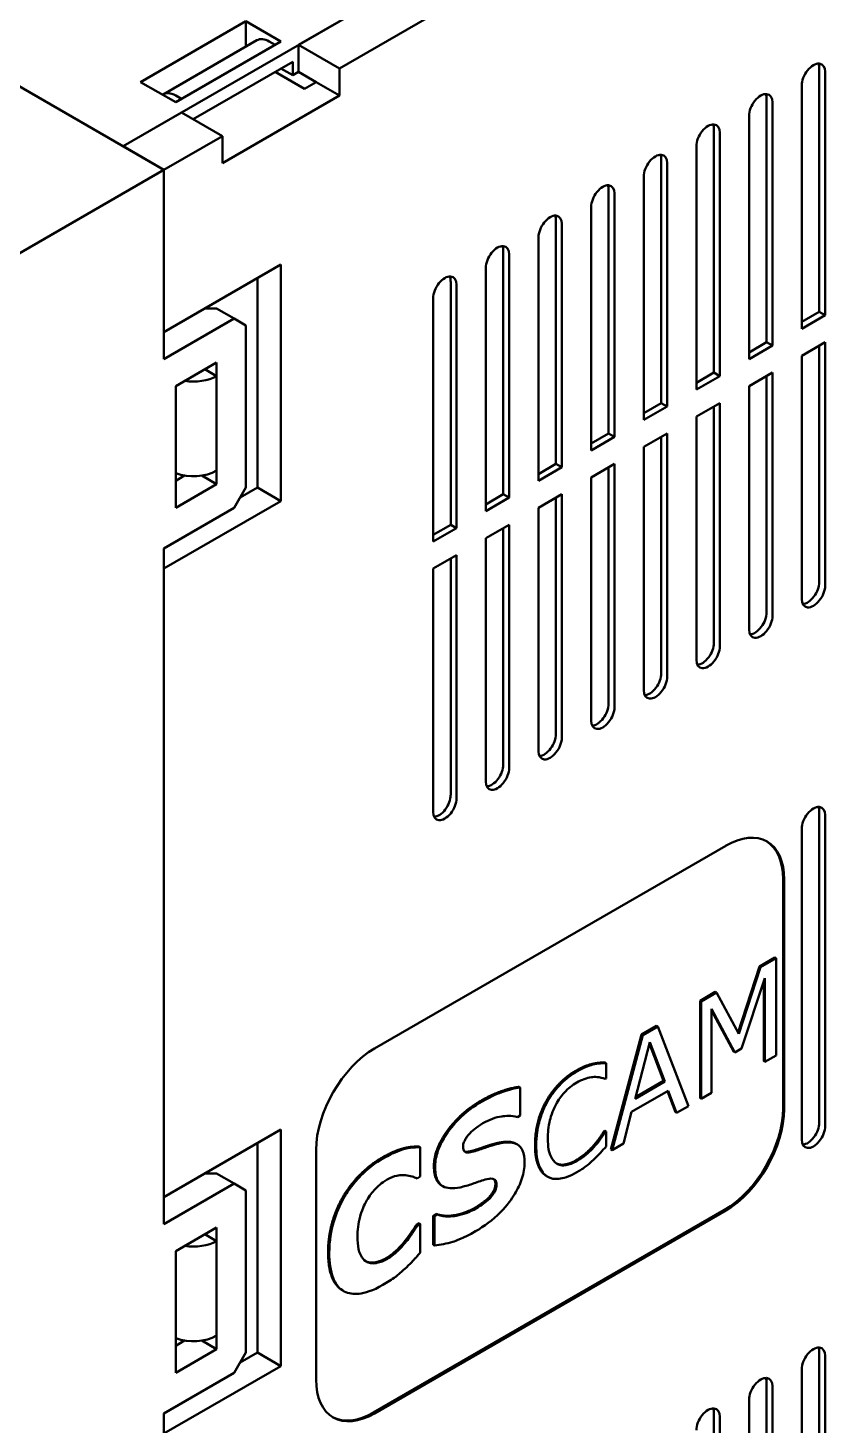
# Model space of a CAD drawing. Header units: millimetres. Extents: x 2121 to 4904, y 892 to 1933.
# Drawn here: x 3067.5 to 3136.6, y 1586.4 to 1707 of the extents above; entities that cross this region are included whole.
import ezdxf

# ---------------------------------------------------------------- set-up
doc = ezdxf.new("R2010")
doc.units = ezdxf.units.MM
doc.header["$LTSCALE"] = 1.8
doc.layers.add('외형선(ISO)', color=7, linetype='Continuous', lineweight=50)

msp = doc.modelspace()

# ---------------------------------------------------------------- linework, layer by layer
at = {"layer": '외형선(ISO)'}
for p, q in [((3094.401, 1703.462), (3174.203, 1749.535)), ((3075.713, 1696.755), (3152.485, 1741.079)), ((3152.485, 1741.079), (3090.866, 1705.503)), ((3075.713, 1696.755), (3013.589, 1732.622)), ((3079.249, 1694.713), (3013.589, 1732.622)), ((3077.229, 1702.295), (3086.32, 1707.544)), ((3086.32, 1707.544), (3089.35, 1705.794)), ((3086.32, 1705.353), (3086.32, 1707.544)), ((3079.188, 1701.235), (3087.269, 1705.901)), ((3089.35, 1705.794), (3080.259, 1700.546)), ((3088.845, 1705.503), (3080.764, 1700.837)), ((3088.34, 1705.794), (3088.845, 1705.503)), ((3090.866, 1705.503), (3094.401, 1703.462)), ((3090.866, 1703.17), (3090.866, 1705.503)), ((3081.774, 1699.088), (3090.36, 1704.045)), ((3090.36, 1704.045), (3090.36, 1702.878)), ((3091.371, 1701.712), (3088.845, 1703.17)), ((3090.36, 1702.878), (3089.35, 1703.462)), ((3090.866, 1703.17), (3090.36, 1702.878)), ((3092.381, 1702.295), (3090.866, 1703.17)), ((3094.401, 1703.462), (3094.401, 1701.129)), ((3135.817, 1703.462), (3135.817, 1682.466)), ((3136.322, 1703.17), (3136.322, 1682.174)), ((3080.259, 1700.546), (3077.229, 1702.295)), ((3092.381, 1702.295), (3091.371, 1701.712)), ((3094.401, 1701.129), (3092.381, 1702.295)), ((3134.302, 1681.008), (3134.302, 1702.004)), ((3080.764, 1700.837), (3080.259, 1701.129)), ((3094.401, 1701.129), (3084.3, 1695.297)), ((3131.272, 1700.837), (3131.272, 1679.842)), ((3131.777, 1700.546), (3131.777, 1679.55)), ((3080.764, 1699.671), (3075.713, 1696.755)), ((3084.3, 1697.63), (3080.764, 1699.671)), ((3129.756, 1678.384), (3129.756, 1699.379)), ((3126.726, 1698.213), (3126.726, 1677.217)), ((3127.231, 1697.921), (3127.231, 1676.925)), ((3075.713, 1696.755), (3079.249, 1694.713)), ((3079.249, 1694.713), (3084.3, 1697.63)), ((3084.3, 1695.297), (3084.3, 1697.63)), ((3125.211, 1675.759), (3125.211, 1696.755)), ((3122.18, 1695.588), (3122.18, 1674.593)), ((3122.685, 1695.297), (3122.685, 1674.301)), ((3064.097, 1685.965), (3079.249, 1694.713)), ((3079.249, 1680.716), (3079.249, 1694.713)), ((3079.249, 1678.384), (3079.249, 1694.713)), ((3120.665, 1673.135), (3120.665, 1694.13)), ((3117.635, 1692.964), (3117.635, 1671.968)), ((3118.14, 1692.672), (3118.14, 1671.677)), ((3116.119, 1670.51), (3116.119, 1691.506)), ((3113.089, 1690.339), (3113.089, 1669.344)), ((3113.594, 1690.048), (3113.594, 1669.052)), ((3111.574, 1667.886), (3111.574, 1688.881)), ((3108.543, 1687.715), (3108.543, 1666.719)), ((3109.048, 1687.423), (3109.048, 1666.428)), ((3079.249, 1680.716), (3089.35, 1686.548)), ((3089.35, 1686.548), (3089.35, 1666.136)), ((3107.028, 1665.261), (3107.028, 1686.257)), ((3087.33, 1667.302), (3087.33, 1685.382)), ((3103.998, 1685.09), (3103.998, 1664.095)), ((3104.503, 1684.799), (3104.503, 1663.803)), ((3102.482, 1662.637), (3102.482, 1683.632)), ((3082.784, 1682.758), (3083.795, 1682.758)), ((3083.795, 1682.758), (3085.31, 1681.883)), ((3134.302, 1681.591), (3135.817, 1682.466)), ((3136.322, 1682.174), (3134.302, 1681.008)), ((3135.817, 1682.466), (3136.322, 1682.174)), ((3085.31, 1681.883), (3079.249, 1678.384)), ((3085.31, 1681.883), (3086.32, 1681.3)), ((3086.32, 1667.302), (3086.32, 1681.3)), ((3129.756, 1678.967), (3131.272, 1679.842)), ((3131.272, 1679.842), (3131.777, 1679.55)), ((3134.302, 1678.675), (3136.322, 1679.842)), ((3136.322, 1679.842), (3136.322, 1658.846)), ((3131.777, 1679.55), (3129.756, 1678.384)), ((3134.302, 1657.68), (3134.302, 1678.675)), ((3135.817, 1679.55), (3135.817, 1659.138)), ((3080.259, 1676.051), (3083.795, 1678.092)), ((3082.784, 1677.509), (3083.795, 1676.925)), ((3083.795, 1678.092), (3083.795, 1667.594)), ((3125.211, 1676.342), (3126.726, 1677.217)), ((3126.726, 1677.217), (3127.231, 1676.925)), ((3129.756, 1676.051), (3131.777, 1677.217)), ((3131.777, 1677.217), (3131.777, 1656.221)), ((3080.259, 1665.553), (3080.259, 1676.051)), ((3083.795, 1676.925), (3083.795, 1668.761)), ((3127.231, 1676.925), (3125.211, 1675.759)), ((3129.756, 1655.055), (3129.756, 1676.051)), ((3131.272, 1676.925), (3131.272, 1656.513)), ((3120.665, 1673.718), (3122.18, 1674.593)), ((3122.685, 1674.301), (3120.665, 1673.135)), ((3122.18, 1674.593), (3122.685, 1674.301)), ((3125.211, 1673.426), (3127.231, 1674.593)), ((3126.726, 1674.301), (3126.726, 1653.889)), ((3127.231, 1674.593), (3127.231, 1653.597)), ((3125.211, 1652.431), (3125.211, 1673.426)), ((3116.119, 1671.093), (3117.635, 1671.968)), ((3118.14, 1671.677), (3116.119, 1670.51)), ((3117.635, 1671.968), (3118.14, 1671.677)), ((3120.665, 1670.802), (3122.685, 1671.968)), ((3122.18, 1671.677), (3122.18, 1651.264)), ((3122.685, 1671.968), (3122.685, 1650.973)), ((3120.665, 1649.806), (3120.665, 1670.802)), ((3111.574, 1668.469), (3113.089, 1669.344)), ((3113.594, 1669.052), (3111.574, 1667.886)), ((3113.089, 1669.344), (3113.594, 1669.052)), ((3116.119, 1668.177), (3118.14, 1669.344)), ((3117.635, 1669.052), (3117.635, 1648.64)), ((3118.14, 1669.344), (3118.14, 1648.348)), ((3080.259, 1667.886), (3081.035, 1668.334)), ((3083.795, 1667.594), (3080.259, 1665.553)), ((3083.795, 1667.594), (3082.514, 1668.334)), ((3116.119, 1647.182), (3116.119, 1668.177)), ((3086.32, 1667.302), (3085.31, 1665.553)), ((3085.815, 1666.428), (3087.33, 1667.302)), ((3089.35, 1666.136), (3087.33, 1667.302)), ((3107.028, 1665.844), (3108.543, 1666.719)), ((3109.048, 1666.428), (3107.028, 1665.261)), ((3108.543, 1666.719), (3109.048, 1666.428)), ((3111.574, 1665.553), (3113.594, 1666.719)), ((3113.089, 1666.428), (3113.089, 1646.015)), ((3113.594, 1666.719), (3113.594, 1645.724)), ((3089.35, 1666.136), (3079.249, 1660.304)), ((3079.249, 1662.054), (3085.31, 1665.553)), ((3111.574, 1644.557), (3111.574, 1665.553)), ((3102.482, 1663.22), (3103.998, 1664.095)), ((3103.998, 1664.095), (3104.503, 1663.803)), ((3107.028, 1662.928), (3109.048, 1664.095)), ((3109.048, 1664.095), (3109.048, 1643.099)), ((3104.503, 1663.803), (3102.482, 1662.637)), ((3107.028, 1641.933), (3107.028, 1662.928)), ((3108.543, 1663.803), (3108.543, 1643.391)), ((3079.249, 1603.732), (3079.249, 1662.054)), ((3102.482, 1660.304), (3104.503, 1661.47)), ((3103.998, 1661.179), (3103.998, 1640.766)), ((3104.503, 1661.47), (3104.503, 1640.475)), ((3079.249, 1606.065), (3079.249, 1660.304)), ((3102.482, 1639.308), (3102.482, 1660.304)), ((3135.817, 1639.308), (3135.817, 1612.481)), ((3136.322, 1639.017), (3136.322, 1612.189)), ((3134.302, 1611.023), (3134.302, 1637.85)), ((3097.432, 1618.896), (3127.736, 1636.392)), ((3132.686, 1613.705), (3132.686, 1633.535)), ((3132.787, 1633.476), (3132.787, 1613.647)), ((3131.994, 1626.748), (3130.652, 1625.973)), ((3130.753, 1625.914), (3132.095, 1626.689)), ((3132.095, 1626.689), (3131.994, 1626.748)), ((3132.095, 1626.689), (3132.095, 1618.291)), ((3130.652, 1625.973), (3128.802, 1620.294)), ((3128.877, 1620.156), (3130.753, 1625.914)), ((3130.753, 1625.914), (3130.652, 1625.973)), ((3131.128, 1624.965), (3129.109, 1618.877)), ((3131.027, 1624.66), (3131.027, 1617.791)), ((3131.128, 1617.732), (3131.128, 1624.965)), ((3126.841, 1623.772), (3125.523, 1623.011)), ((3125.523, 1623.011), (3125.523, 1614.613)), ((3125.624, 1622.953), (3125.523, 1623.011)), ((3125.624, 1622.953), (3126.942, 1623.714)), ((3125.624, 1614.555), (3125.624, 1622.953)), ((3126.942, 1623.714), (3126.841, 1623.772)), ((3126.942, 1623.714), (3128.877, 1620.156)), ((3126.526, 1622.308), (3126.526, 1615.076)), ((3128.533, 1618.545), (3126.526, 1622.308)), ((3126.526, 1622.177), (3128.432, 1618.603)), ((3121.77, 1620.845), (3120.476, 1620.097)), ((3120.577, 1620.039), (3121.871, 1620.786)), ((3121.871, 1620.786), (3121.77, 1620.845)), ((3121.871, 1620.786), (3124.519, 1613.917)), ((3120.476, 1620.097), (3117.828, 1610.17)), ((3117.929, 1610.112), (3120.577, 1620.039)), ((3121.2, 1619.426), (3119.918, 1614.558)), ((3120.577, 1620.039), (3120.476, 1620.097)), ((3122.477, 1616.035), (3121.2, 1619.426)), ((3122.376, 1616.094), (3121.168, 1619.302)), ((3128.533, 1618.545), (3128.432, 1618.603)), ((3129.109, 1618.877), (3128.533, 1618.545)), ((3132.095, 1618.291), (3131.128, 1617.732)), ((3117.413, 1617.623), (3117.312, 1617.681)), ((3117.413, 1617.623), (3117.413, 1616.299)), ((3131.027, 1617.791), (3131.128, 1617.732)), ((3117.413, 1616.299), (3117.341, 1616.258)), ((3119.918, 1614.558), (3122.477, 1616.035)), ((3119.954, 1614.696), (3122.376, 1616.094)), ((3122.477, 1616.035), (3122.376, 1616.094)), ((3110.007, 1615.522), (3109.906, 1615.58)), ((3110.007, 1615.522), (3110.007, 1613.105)), ((3122.78, 1615.244), (3119.615, 1613.417)), ((3122.714, 1615.206), (3123.391, 1613.382)), ((3123.492, 1613.324), (3122.78, 1615.244)), ((3125.624, 1614.555), (3125.523, 1614.613)), ((3126.526, 1615.076), (3125.624, 1614.555)), ((3119.615, 1613.417), (3118.909, 1610.678)), ((3123.391, 1613.382), (3123.492, 1613.324)), ((3124.519, 1613.917), (3123.492, 1613.324)), ((3110.007, 1613.105), (3109.755, 1612.96)), ((3079.249, 1606.065), (3089.35, 1611.897)), ((3089.35, 1611.897), (3089.35, 1591.485)), ((3117.312, 1611.792), (3117.24, 1611.751)), ((3117.341, 1611.692), (3117.24, 1611.751)), ((3117.413, 1611.733), (3117.312, 1611.792)), ((3117.341, 1611.692), (3117.413, 1611.733)), ((3117.413, 1611.733), (3117.413, 1610.424)), ((3087.33, 1592.651), (3087.33, 1610.731)), ((3092.381, 1590.319), (3092.381, 1610.148)), ((3100.048, 1610.226), (3099.947, 1610.284)), ((3101.369, 1610.38), (3101.268, 1610.439)), ((3101.369, 1610.38), (3101.369, 1607.835)), ((3109.653, 1610.665), (3109.754, 1610.607)), ((3117.929, 1610.112), (3117.828, 1610.17)), ((3118.909, 1610.678), (3117.929, 1610.112)), ((3082.784, 1608.106), (3083.795, 1608.106)), ((3083.795, 1608.106), (3085.31, 1607.232)), ((3101.369, 1607.835), (3101.102, 1607.681)), ((3112.265, 1607.884), (3112.366, 1607.826)), ((3085.31, 1607.232), (3079.249, 1603.732)), ((3085.31, 1607.232), (3086.32, 1606.648)), ((3086.32, 1592.651), (3086.32, 1606.648)), ((3103.219, 1607.061), (3103.32, 1607.003)), ((3097.331, 1587.461), (3127.635, 1604.957)), ((3127.736, 1604.899), (3097.432, 1587.402)), ((3107.343, 1605.928), (3107.242, 1605.987)), ((3101.268, 1603.814), (3101.023, 1603.673)), ((3101.124, 1603.615), (3101.023, 1603.673)), ((3101.124, 1603.615), (3101.369, 1603.756)), ((3101.369, 1603.756), (3101.268, 1603.814)), ((3101.369, 1603.756), (3101.369, 1601.245)), ((3102.759, 1604.607), (3102.5, 1604.457)), ((3102.5, 1604.457), (3102.5, 1601.946)), ((3102.601, 1604.399), (3102.5, 1604.457)), ((3102.601, 1604.399), (3102.86, 1604.549)), ((3102.601, 1601.888), (3102.601, 1604.399)), ((3102.86, 1604.549), (3102.759, 1604.607)), ((3080.259, 1601.4), (3083.795, 1603.441)), ((3082.784, 1602.858), (3083.795, 1602.274)), ((3083.795, 1603.441), (3083.795, 1592.943)), ((3080.259, 1590.902), (3080.259, 1601.4)), ((3083.795, 1602.274), (3083.795, 1594.109)), ((3100.152, 1602.222), (3100.051, 1602.28)), ((3102.601, 1601.888), (3102.5, 1601.946)), ((3094.659, 1598.013), (3094.76, 1597.955)), ((3080.259, 1593.235), (3081.035, 1593.682)), ((3083.795, 1592.943), (3080.259, 1590.902)), ((3083.795, 1592.943), (3082.514, 1593.682)), ((3086.32, 1592.651), (3085.31, 1590.902)), ((3085.815, 1591.777), (3087.33, 1592.651)), ((3089.35, 1591.485), (3087.33, 1592.651)), ((3135.817, 1592.651), (3135.817, 1571.656)), ((3136.322, 1592.36), (3136.322, 1571.364)), ((3089.35, 1591.485), (3079.249, 1585.653)), ((3079.249, 1587.402), (3085.31, 1590.902)), ((3134.302, 1570.198), (3134.302, 1591.193)), ((3131.272, 1590.027), (3131.272, 1569.031)), ((3131.777, 1589.735), (3131.777, 1568.74)), ((3129.756, 1567.573), (3129.756, 1588.569)), ((3079.249, 1529.081), (3079.249, 1587.402)), ((3126.726, 1587.402), (3126.726, 1566.407)), ((3127.231, 1587.111), (3127.231, 1566.115))]:
    msp.add_line(p, q, dxfattribs=at)
for centre, major_axis, start_param, end_param in [((3088.34, 1704.045), (-1.071, 1.856), 5.4977871, 6.2831853), ((3135.312, 1702.587), (0.714, 1.237), 5.4977871, 8.6393798), ((3134.807, 1702.878), (0.714, 1.237), 5.4977871, 5.9218182), ((3080.259, 1699.379), (-1.071, 1.856), 5.4977871, 6.3388558), ((3130.767, 1699.962), (0.714, 1.237), 5.4977871, 8.6393798), ((3130.262, 1700.254), (0.714, 1.237), 5.4977871, 5.9218182), ((3126.221, 1697.338), (0.714, 1.237), 5.4977871, 8.6393798), ((3125.716, 1697.63), (0.714, 1.237), 5.4977871, 5.9218182), ((3121.675, 1694.713), (0.714, 1.237), 5.4977871, 8.6393798), ((3121.17, 1695.005), (0.714, 1.237), 5.4977871, 5.9218182), ((3117.13, 1692.089), (0.714, 1.237), 5.4977871, 8.6393798), ((3116.624, 1692.381), (0.714, 1.237), 5.4977871, 5.9218182), ((3112.584, 1689.465), (0.714, 1.237), 5.4977871, 8.6393798), ((3112.079, 1689.756), (0.714, 1.237), 5.4977871, 5.9218182), ((3108.038, 1686.84), (0.714, 1.237), 5.4977871, 8.6393798), ((3107.533, 1687.132), (0.714, 1.237), 5.4977871, 5.9218182), ((3103.492, 1684.216), (0.714, 1.237), 5.4977871, 8.6393798), ((3102.987, 1684.507), (0.714, 1.237), 5.4977871, 5.9218182), ((3081.774, 1678.092), (-2.857, 0), 1.3089969, 2.3561945), ((3081.774, 1669.927), (2.857, 0), 4.1533991, 5.4977871), ((3134.807, 1658.554), (-0.714, -1.237), 0.3613671, 2.3561945), ((3135.312, 1658.263), (-0.714, -1.237), 5.4977871, 8.6393798), ((3130.767, 1655.638), (-0.714, -1.237), 5.4977871, 8.6393798), ((3130.262, 1655.93), (-0.714, -1.237), 0.3613671, 2.3561945), ((3126.221, 1653.014), (-0.714, -1.237), 5.4977871, 8.6393798), ((3125.716, 1653.305), (-0.714, -1.237), 0.3613671, 2.3561945), ((3121.675, 1650.389), (-0.714, -1.237), 5.4977871, 8.6393798), ((3121.17, 1650.681), (-0.714, -1.237), 0.3613671, 2.3561945), ((3117.13, 1647.765), (-0.714, -1.237), 5.4977871, 8.6393798), ((3116.624, 1648.057), (-0.714, -1.237), 0.3613671, 2.3561945), ((3112.079, 1645.432), (-0.714, -1.237), 0.3613671, 2.3561945), ((3112.584, 1645.14), (-0.714, -1.237), 5.4977871, 8.6393798), ((3108.038, 1642.516), (-0.714, -1.237), 5.4977871, 8.6393798), ((3107.533, 1642.808), (-0.714, -1.237), 0.3613671, 2.3561945), ((3103.492, 1639.892), (-0.714, -1.237), 5.4977871, 8.6393798), ((3102.987, 1640.183), (-0.714, -1.237), 0.3613671, 2.3561945), ((3135.312, 1638.434), (0.714, 1.237), 5.4977871, 8.6393798), ((3134.807, 1638.725), (0.714, 1.237), 5.4977871, 5.9218182), ((3127.736, 1630.56), (3.571, 6.186), 5.4977871, 7.0685835), ((3127.635, 1630.618), (3.571, 6.186), 5.4977871, 6.2690427), ((3097.432, 1613.064), (-3.571, -6.186), 3.9269908, 5.4977871), ((3127.635, 1610.789), (3.571, 6.186), 3.9269908, 5.4977871), ((3127.736, 1610.731), (3.571, 6.186), 3.9269908, 5.4977871), ((3135.312, 1611.606), (-0.714, -1.237), 5.4977871, 8.6393798), ((3134.807, 1611.897), (-0.714, -1.237), 0.3613671, 2.3561945), ((3081.774, 1603.441), (-2.857, 0), 1.3089969, 2.3561945), ((3081.774, 1595.276), (2.857, 0), 4.1533991, 5.4977871), ((3135.312, 1591.777), (0.714, 1.237), 5.4977871, 8.6393798), ((3134.807, 1592.068), (0.714, 1.237), 5.4977871, 5.9218182), ((3130.767, 1589.152), (0.714, 1.237), 5.4977871, 8.6393798), ((3130.262, 1589.444), (0.714, 1.237), 5.4977871, 5.9218182), ((3097.432, 1593.235), (-3.571, -6.186), 5.4977871, 7.0685835), ((3126.221, 1586.528), (0.714, 1.237), 5.4977871, 8.6393798), ((3097.331, 1593.293), (-3.571, -6.186), 0.0141426, 0.7853982), ((3125.716, 1586.819), (0.714, 1.237), 5.4977871, 5.9218182)]:
    msp.add_ellipse(centre, major_axis=major_axis, ratio=0.5773503, start_param=start_param, end_param=end_param, dxfattribs=at)
for points in [[(3114.848, 1616.999), (3114.046, 1616.536), (3112.728, 1615.199), (3112.265, 1614.383)], [(3117.312, 1617.681), (3116.599, 1617.681), (3115.429, 1617.335), (3114.848, 1616.999)], [(3109.906, 1615.58), (3109.268, 1615.512), (3107.517, 1614.903), (3106.619, 1614.385)], [(3106.619, 1614.385), (3104.83, 1613.352), (3102.552, 1610.186), (3102.552, 1608.72)], [(3112.265, 1614.383), (3111.79, 1613.547), (3111.279, 1611.62), (3111.279, 1610.578)], [(3117.24, 1611.751), (3116.712, 1610.897), (3115.489, 1609.636), (3114.788, 1609.231)], [(3099.947, 1610.284), (3099.553, 1610.177), (3098.633, 1609.792), (3098.062, 1609.462)], [(3101.268, 1610.439), (3101.015, 1610.43), (3100.355, 1610.383), (3099.947, 1610.284)], [(3108.229, 1610.773), (3107.702, 1610.666), (3106.774, 1610.353), (3106.277, 1610.186)], [(3109.653, 1610.665), (3109.157, 1610.951), (3108.229, 1610.773)], [(3098.062, 1609.462), (3097.023, 1608.862), (3095.271, 1607.088), (3094.677, 1606.051)], [(3107.705, 1607.622), (3107.858, 1607.499), (3107.858, 1607.225)], [(3107.858, 1607.225), (3107.858, 1606.857), (3107.509, 1606.269), (3107.242, 1605.987)], [(3094.677, 1606.051), (3094.061, 1604.967), (3093.416, 1602.563), (3093.416, 1601.312)], [(3106.114, 1605.155), (3105.283, 1604.676), (3103.479, 1604.354), (3102.759, 1604.607)], [(3107.242, 1605.987), (3107.019, 1605.764), (3106.329, 1605.28), (3106.114, 1605.155)], [(3101.023, 1603.673), (3100.859, 1603.407), (3100.347, 1602.649), (3100.051, 1602.28)], [(3100.051, 1602.28), (3099.694, 1601.818), (3098.856, 1601.042), (3098.433, 1600.798)], [(3096.696, 1600.515), (3096.685, 1600.52), (3096.675, 1600.525)], [(3098.433, 1600.798), (3097.987, 1600.541), (3097.067, 1600.344), (3096.696, 1600.515)]]:
    msp.add_open_spline(points, degree=2, dxfattribs=at)
for points, degree, knots in [([(3112.366, 1614.325), (3112.521, 1614.598), (3112.692, 1614.857), (3113.07, 1615.358), (3113.276, 1615.594), (3113.955, 1616.283), (3114.449, 1616.652), (3114.949, 1616.94)], 3, [-0.28102196, -0.28102196, -0.28102196, -0.28102196, -0.21568782, -0.21568782, -0.14831081, -0.14831081, 0, 0, 0, 0]), ([(3114.949, 1616.94), (3115.484, 1617.249), (3115.896, 1617.384), (3116.557, 1617.58), (3117.006, 1617.623), (3117.413, 1617.623)], 3, [-0.20183236, -0.20183236, -0.20183236, -0.20183236, -0.13490177, -0.13490177, 0, 0, 0, 0]), ([(3114.883, 1615.95), (3114.692, 1615.839), (3114.501, 1615.711), (3114.141, 1615.42), (3113.971, 1615.262), (3113.537, 1614.786), (3113.301, 1614.445), (3113.096, 1614.075)], 3, [-0.19803561, -0.19803561, -0.19803561, -0.19803561, -0.14135769, -0.14135769, -0.08889557, -0.08889557, 0, 0, 0, 0]), ([(3117.341, 1616.258), (3116.831, 1616.455), (3116.421, 1616.45), (3115.74, 1616.361), (3115.318, 1616.2), (3114.883, 1615.95)], 3, [-0.21686201, -0.21686201, -0.21686201, -0.21686201, -0.12898849, -0.12898849, 0, 0, 0, 0]), ([(3106.72, 1614.327), (3107.558, 1614.81), (3108.19, 1615.044), (3108.999, 1615.325), (3109.529, 1615.471), (3110.007, 1615.522)], 3, [-0.24557541, -0.24557541, -0.24557541, -0.24557541, -0.15342844, -0.15342844, 0, 0, 0, 0]), ([(3102.653, 1608.662), (3102.653, 1608.858), (3102.668, 1609.061), (3102.733, 1609.476), (3102.782, 1609.682), (3102.979, 1610.317), (3103.172, 1610.73), (3103.661, 1611.552), (3104.059, 1612.123), (3105.289, 1613.391), (3106.009, 1613.917), (3106.72, 1614.327)], 3, [-0.7372921, -0.7372921, -0.7372921, -0.7372921, -0.64885031, -0.64885031, -0.56372291, -0.56372291, -0.3921008, -0.3921008, -0.21090255, -0.21090255, 0, 0, 0, 0]), ([(3111.38, 1610.52), (3111.38, 1610.895), (3111.405, 1611.287), (3111.505, 1611.965), (3111.576, 1612.348), (3111.873, 1613.323), (3112.086, 1613.832), (3112.366, 1614.325)], 3, [-0.37943632, -0.37943632, -0.37943632, -0.37943632, -0.2247459, -0.2247459, -0.11907213, -0.11907213, 0, 0, 0, 0]), ([(3113.096, 1614.075), (3112.98, 1613.861), (3112.88, 1613.643), (3112.685, 1613.133), (3112.614, 1612.876), (3112.433, 1612.146), (3112.384, 1611.601), (3112.384, 1611.099)], 3, [-0.20035462, -0.20035462, -0.20035462, -0.20035462, -0.16933889, -0.16933889, -0.12902404, -0.12902404, 0, 0, 0, 0]), ([(3106.786, 1612.437), (3106.488, 1612.265), (3106.273, 1612.105), (3106.008, 1611.909), (3105.822, 1611.744), (3105.643, 1611.554)], 3, [-0.079382177, -0.079382177, -0.079382177, -0.079382177, -0.057587904, -0.057587904, 0, 0, 0, 0]), ([(3109.755, 1612.96), (3109.255, 1613.131), (3108.702, 1613.075), (3107.888, 1612.956), (3107.346, 1612.76), (3106.786, 1612.437)], 3, [-0.25814449, -0.25814449, -0.25814449, -0.25814449, -0.16619123, -0.16619123, 0, 0, 0, 0]), ([(3105.643, 1611.554), (3105.567, 1611.477), (3105.494, 1611.393), (3105.358, 1611.209), (3105.297, 1611.113), (3105.208, 1610.953), (3105.15, 1610.842), (3105.079, 1610.605), (3105.065, 1610.507), (3105.065, 1610.415)], 3, [-0.16111743, -0.16111743, -0.16111743, -0.16111743, -0.10786834, -0.10786834, -0.05481992, -0.05481992, -0.02377291, -0.02377291, 0, 0, 0, 0]), ([(3112.384, 1611.099), (3112.384, 1610.785), (3112.403, 1610.477), (3112.489, 1610.003), (3112.546, 1609.78), (3112.778, 1609.304), (3112.929, 1609.101), (3113.126, 1608.971)], 3, [-0.29571749, -0.29571749, -0.29571749, -0.29571749, -0.17165349, -0.17165349, -0.08587401, -0.08587401, 0, 0, 0, 0]), ([(3114.889, 1609.173), (3115.472, 1609.51), (3115.907, 1609.905), (3116.625, 1610.645), (3117.003, 1611.146), (3117.341, 1611.692)], 3, [-0.22890637, -0.22890637, -0.22890637, -0.22890637, -0.13512545, -0.13512545, 0, 0, 0, 0]), ([(3098.163, 1609.403), (3098.709, 1609.719), (3099.049, 1609.865), (3099.48, 1610.046), (3099.768, 1610.15), (3100.048, 1610.226)], 3, [-0.12940916, -0.12940916, -0.12940916, -0.12940916, -0.08578554, -0.08578554, 0, 0, 0, 0]), ([(3100.048, 1610.226), (3100.446, 1610.322), (3100.6, 1610.335), (3100.977, 1610.362), (3101.18, 1610.374), (3101.369, 1610.38)], 3, [-0.12243458, -0.12243458, -0.12243458, -0.12243458, -0.06203702, -0.06203702, 0, 0, 0, 0]), ([(3105.065, 1610.415), (3105.065, 1610.331), (3105.073, 1610.253), (3105.11, 1610.12), (3105.138, 1610.067), (3105.234, 1609.959), (3105.306, 1609.936), (3105.598, 1609.884), (3106.034, 1610.01), (3106.378, 1610.128)], 3, [-0.15997213, -0.15997213, -0.15997213, -0.15997213, -0.1435298, -0.1435298, -0.1283322, -0.1283322, -0.10447718, -0.10447718, 0, 0, 0, 0]), ([(3106.277, 1610.186), (3105.513, 1609.924), (3105.219, 1609.993), (3105.201, 1610)], 2, [-2, -2, -2, -1, -0.9292793, -0.9292793, -0.9292793]), ([(3106.378, 1610.128), (3106.699, 1610.235), (3107.019, 1610.343), (3107.672, 1610.563), (3108.007, 1610.649), (3108.33, 1610.715)], 3, [-0.19809223, -0.19809223, -0.19809223, -0.19809223, -0.10093635, -0.10093635, 0, 0, 0, 0]), ([(3108.33, 1610.715), (3108.614, 1610.769), (3108.898, 1610.797), (3109.38, 1610.758), (3109.588, 1610.706), (3109.92, 1610.508), (3110.08, 1610.359), (3110.323, 1609.8), (3110.371, 1609.437), (3110.371, 1609.048)], 3, [-0.43026184, -0.43026184, -0.43026184, -0.43026184, -0.30216938, -0.30216938, -0.1937156, -0.1937156, -0.10014291, -0.10014291, 0, 0, 0, 0]), ([(3111.279, 1610.578), (3111.279, 1609.488), (3111.804, 1608.15), (3112.265, 1607.884)], 2, [-2, -2, -2, -1, -0.012987, -0.012987, -0.012987]), ([(3112.378, 1607.819), (3112.217, 1607.909), (3112.079, 1608.033), (3111.82, 1608.365), (3111.717, 1608.571), (3111.45, 1609.252), (3111.38, 1609.873), (3111.38, 1610.52)], 3, [-0.28168111, -0.28168111, -0.28168111, -0.28168111, -0.22882279, -0.22882279, -0.16646658, -0.16646658, 0, 0, 0, 0]), ([(3117.413, 1610.424), (3117.251, 1610.247), (3117.089, 1610.07), (3116.754, 1609.697), (3116.538, 1609.485), (3116.356, 1609.313)], 3, [-0.10881781, -0.10881781, -0.10881781, -0.10881781, -0.05664774, -0.05664774, 0, 0, 0, 0]), ([(3094.778, 1605.993), (3094.979, 1606.343), (3095.201, 1606.676), (3095.731, 1607.37), (3096.015, 1607.68), (3096.862, 1608.538), (3097.507, 1609.025), (3098.163, 1609.403)], 3, [-0.33077734, -0.33077734, -0.33077734, -0.33077734, -0.26887721, -0.26887721, -0.19483147, -0.19483147, 0, 0, 0, 0]), ([(3102.552, 1608.72), (3102.552, 1607.623), (3103.131, 1607.112), (3103.219, 1607.061)], 2, [-2, -2, -2, -1, -0.852459, -0.852459, -0.852459]), ([(3104.805, 1606.905), (3104.51, 1606.846), (3104.214, 1606.813), (3103.716, 1606.847), (3103.5, 1606.898), (3103.194, 1607.077), (3102.99, 1607.228), (3102.707, 1607.868), (3102.653, 1608.248), (3102.653, 1608.662)], 3, [-0.60705466, -0.60705466, -0.60705466, -0.60705466, -0.3983735, -0.3983735, -0.22307781, -0.22307781, -0.10657212, -0.10657212, 0, 0, 0, 0]), ([(3110.371, 1609.048), (3110.371, 1608.826), (3110.354, 1608.595), (3110.278, 1608.127), (3110.222, 1607.894), (3110.002, 1607.203), (3109.793, 1606.763), (3109.278, 1605.909), (3108.891, 1605.357), (3107.628, 1604.078), (3106.871, 1603.539), (3106.141, 1603.118)], 3, [-0.77729123, -0.77729123, -0.77729123, -0.77729123, -0.67778686, -0.67778686, -0.58257224, -0.58257224, -0.40039795, -0.40039795, -0.2169203, -0.2169203, 0, 0, 0, 0]), ([(3114.788, 1609.231), (3114.284, 1608.94), (3113.43, 1608.818), (3113.118, 1608.976)], 2, [-2, -2, -2, -1, -0.1326553, -0.1326553, -0.1326553]), ([(3113.126, 1608.971), (3113.239, 1608.899), (3113.362, 1608.849), (3113.683, 1608.787), (3113.845, 1608.805), (3114.237, 1608.86), (3114.558, 1608.982), (3114.889, 1609.173)], 3, [-0.14375641, -0.14375641, -0.14375641, -0.14375641, -0.1244885, -0.1244885, -0.09828698, -0.09828698, 0, 0, 0, 0]), ([(3116.356, 1609.313), (3116.051, 1609.025), (3115.786, 1608.816), (3115.457, 1608.556), (3115.198, 1608.384), (3114.943, 1608.237)], 3, [-0.099297171, -0.099297171, -0.099297171, -0.099297171, -0.075837568, -0.075837568, 0, 0, 0, 0]), ([(3098.519, 1607.578), (3098.037, 1607.3), (3097.69, 1606.971), (3097.226, 1606.494), (3096.978, 1606.159), (3096.76, 1605.791)], 3, [-0.14790663, -0.14790663, -0.14790663, -0.14790663, -0.08982743, -0.08982743, 0, 0, 0, 0]), ([(3100.085, 1607.951), (3099.733, 1607.977), (3099.437, 1607.921), (3099.084, 1607.857), (3098.804, 1607.743), (3098.519, 1607.578)], 3, [-0.11094501, -0.11094501, -0.11094501, -0.11094501, -0.08469363, -0.08469363, 0, 0, 0, 0]), ([(3101.102, 1607.681), (3100.962, 1607.74), (3100.817, 1607.789), (3100.486, 1607.893), (3100.286, 1607.93), (3100.085, 1607.951)], 3, [-0.12438439, -0.12438439, -0.12438439, -0.12438439, -0.06955255, -0.06955255, 0, 0, 0, 0]), ([(3106.965, 1607.578), (3106.605, 1607.467), (3106.244, 1607.344), (3105.518, 1607.083), (3105.157, 1606.977), (3104.805, 1606.905)], 3, [-0.21937507, -0.21937507, -0.21937507, -0.21937507, -0.1097865, -0.1097865, 0, 0, 0, 0]), ([(3107.959, 1607.167), (3107.959, 1607.239), (3107.951, 1607.306), (3107.916, 1607.424), (3107.89, 1607.473), (3107.805, 1607.575), (3107.731, 1607.623), (3107.441, 1607.687), (3107.206, 1607.65), (3106.965, 1607.578)], 3, [-0.17538388, -0.17538388, -0.17538388, -0.17538388, -0.1463089, -0.1463089, -0.11765818, -0.11765818, -0.07392482, -0.07392482, 0, 0, 0, 0]), ([(3114.943, 1608.237), (3114.196, 1607.806), (3113.678, 1607.674), (3112.974, 1607.599), (3112.654, 1607.659), (3112.378, 1607.819)], 3, [-0.22570112, -0.22570112, -0.22570112, -0.22570112, -0.11618232, -0.11618232, 0, 0, 0, 0]), ([(3107.343, 1605.928), (3107.449, 1606.041), (3107.552, 1606.163), (3107.718, 1606.393), (3107.771, 1606.48), (3107.849, 1606.618), (3107.885, 1606.707), (3107.946, 1606.926), (3107.959, 1607.051), (3107.959, 1607.167)], 3, [-0.079055577, -0.079055577, -0.079055577, -0.079055577, -0.062813948, -0.062813948, -0.050553648, -0.050553648, -0.029662397, -0.029662397, 0, 0, 0, 0]), ([(3093.517, 1601.254), (3093.517, 1602.304), (3093.683, 1603.193), (3094.116, 1604.65), (3094.402, 1605.331), (3094.778, 1605.993)], 3, [-0.33612839, -0.33612839, -0.33612839, -0.33612839, -0.15993627, -0.15993627, 0, 0, 0, 0]), ([(3096.76, 1605.791), (3096.634, 1605.579), (3096.525, 1605.358), (3096.309, 1604.84), (3096.224, 1604.566), (3096.005, 1603.786), (3095.951, 1603.188), (3095.951, 1602.65)], 3, [-0.21172668, -0.21172668, -0.21172668, -0.21172668, -0.17988663, -0.17988663, -0.13823727, -0.13823727, 0, 0, 0, 0]), ([(3102.86, 1604.549), (3103.507, 1604.322), (3104.126, 1604.393), (3105.041, 1604.556), (3105.623, 1604.756), (3106.215, 1605.097)], 3, [-0.28768486, -0.28768486, -0.28768486, -0.28768486, -0.17570003, -0.17570003, 0, 0, 0, 0]), ([(3106.215, 1605.097), (3106.432, 1605.222), (3106.697, 1605.408), (3106.96, 1605.593), (3107.168, 1605.753), (3107.343, 1605.928)], 3, [-0.078968762, -0.078968762, -0.078968762, -0.078968762, -0.055350149, -0.055350149, 0, 0, 0, 0]), ([(3095.951, 1602.65), (3095.951, 1602.276), (3095.977, 1601.904), (3096.126, 1601.239), (3096.234, 1601.038), (3096.458, 1600.695), (3096.609, 1600.543), (3096.797, 1600.457)], 3, [-0.19851757, -0.19851757, -0.19851757, -0.19851757, -0.13849795, -0.13849795, -0.0752074, -0.0752074, 0, 0, 0, 0]), ([(3100.152, 1602.222), (3100.444, 1602.585), (3100.634, 1602.866), (3100.841, 1603.171), (3100.995, 1603.405), (3101.124, 1603.615)], 3, [-0.078199065, -0.078199065, -0.078199065, -0.078199065, -0.051629192, -0.051629192, 0, 0, 0, 0]), ([(3106.141, 1603.118), (3105.049, 1602.487), (3104.426, 1602.286), (3103.636, 1602.044), (3103.109, 1601.932), (3102.601, 1601.888)], 3, [-0.24070964, -0.24070964, -0.24070964, -0.24070964, -0.16398585, -0.16398585, 0, 0, 0, 0]), ([(3093.416, 1601.312), (3093.416, 1599.975), (3094.078, 1598.349), (3094.659, 1598.013)], 2, [-2, -2, -2, -1, -0.038961, -0.038961, -0.038961]), ([(3094.808, 1597.929), (3094.6, 1598.04), (3094.418, 1598.193), (3094.063, 1598.625), (3093.934, 1598.892), (3093.608, 1599.694), (3093.517, 1600.453), (3093.517, 1601.254)], 3, [-0.32486383, -0.32486383, -0.32486383, -0.32486383, -0.27238863, -0.27238863, -0.20589538, -0.20589538, 0, 0, 0, 0]), ([(3098.534, 1600.739), (3098.907, 1600.955), (3099.202, 1601.21), (3099.65, 1601.625), (3099.909, 1601.907), (3100.152, 1602.222)], 3, [-0.13891594, -0.13891594, -0.13891594, -0.13891594, -0.08488951, -0.08488951, 0, 0, 0, 0]), ([(3101.369, 1601.245), (3100.994, 1600.84), (3100.747, 1600.576), (3100.503, 1600.314), (3100.284, 1600.097), (3100.062, 1599.891)], 3, [-0.078938906, -0.078938906, -0.078938906, -0.078938906, -0.068841606, -0.068841606, 0, 0, 0, 0]), ([(3096.797, 1600.457), (3096.918, 1600.401), (3097.049, 1600.365), (3097.389, 1600.335), (3097.556, 1600.368), (3097.923, 1600.447), (3098.225, 1600.561), (3098.534, 1600.739)], 3, [-0.12985179, -0.12985179, -0.12985179, -0.12985179, -0.11399512, -0.11399512, -0.09165057, -0.09165057, 0, 0, 0, 0]), ([(3100.062, 1599.891), (3099.627, 1599.497), (3099.343, 1599.276), (3098.922, 1598.949), (3098.524, 1598.703), (3098.155, 1598.49)], 3, [-0.15072438, -0.15072438, -0.15072438, -0.15072438, -0.10945434, -0.10945434, 0, 0, 0, 0]), ([(3098.155, 1598.49), (3097.259, 1597.972), (3096.585, 1597.784), (3095.612, 1597.673), (3095.181, 1597.734), (3094.808, 1597.929)], 3, [-0.31115879, -0.31115879, -0.31115879, -0.31115879, -0.15311102, -0.15311102, 0, 0, 0, 0])]:
    msp.add_open_spline(points, degree=degree, knots=knots, dxfattribs=at)

doc.saveas('drawing.dxf')
